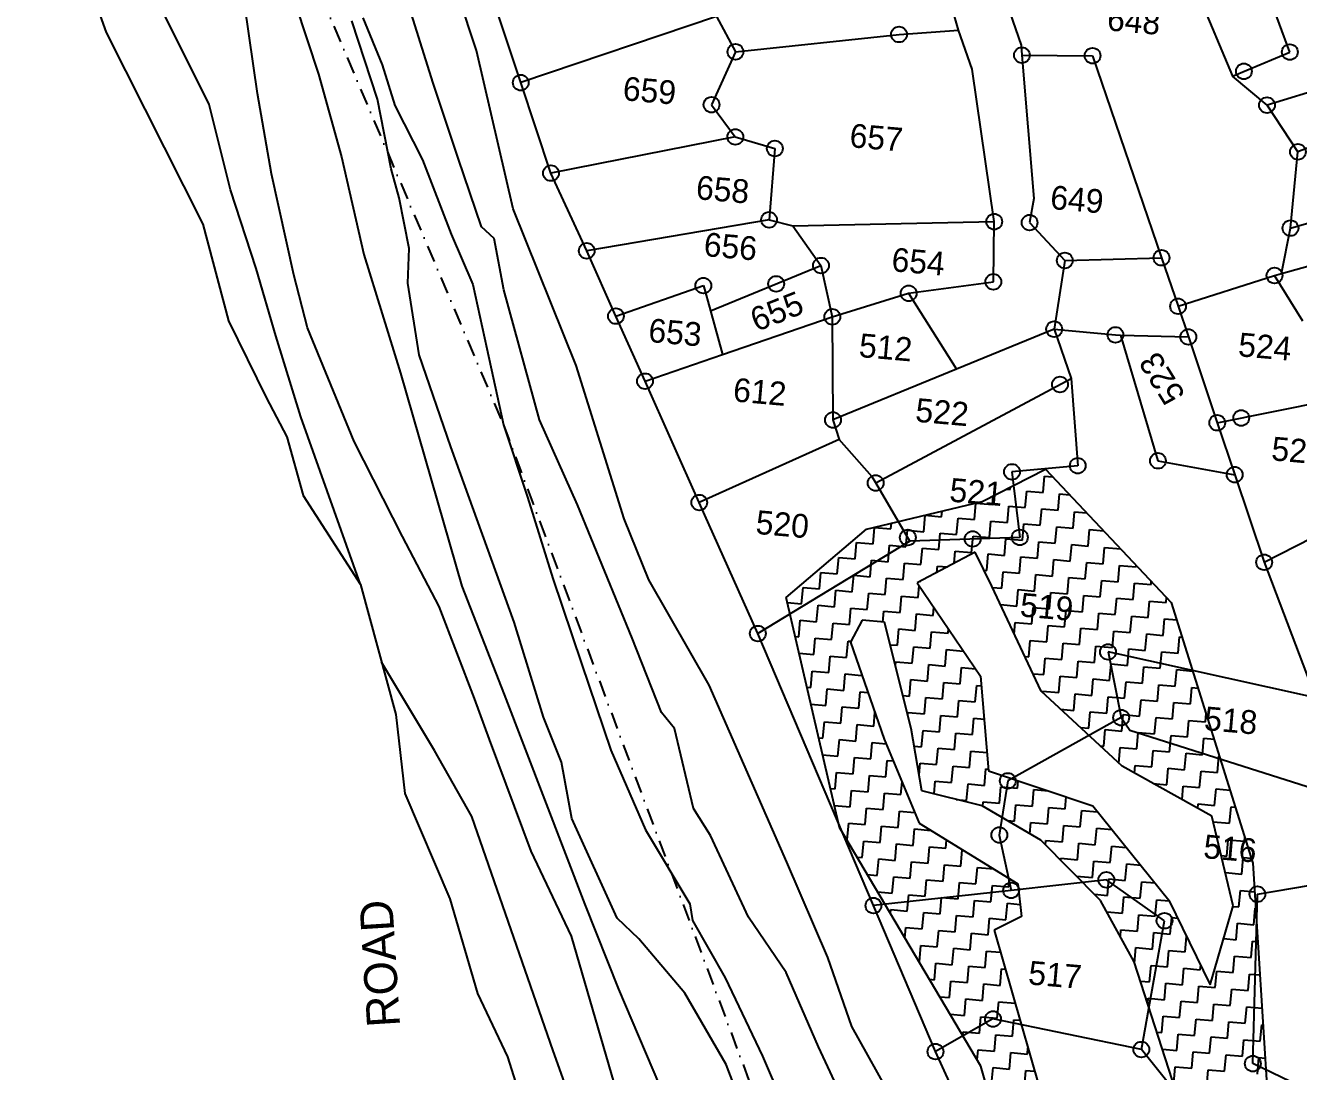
# Model space of a CAD drawing. Header units: metres. Extents: x 302356 to 305648, y 1939949 to 1943623.
# Drawn here: x 302423.3 to 302799.8, y 1941477.1 to 1941786.5 of the extents above; entities that cross this region are included whole.
import ezdxf

# ---------------------------------------------------------------- set-up
doc = ezdxf.new("R2010")
doc.units = ezdxf.units.M
doc.linetypes.add('DASHDOT', pattern=[1, 0.5, -0.25, 0, -0.25])
for name, color, linetype in [('LINE_WATER', 4, 'Continuous'), ('POLY_HATCH', 12, 'Continuous'), ('POLY_PARCEL', 6, 'Continuous'), ('POLY_WATER', 4, 'Continuous'), ('TEXT_MAPOUT', 7, 'Continuous'), ('TEXT_PARCEL', 7, 'Continuous'), ('V_BOUND_STREAM_LINE', 7, 'DASHDOT')]:
    doc.layers.add(name, color=color, linetype=linetype)
doc.styles.add('TEXT_MAP', font='')
doc.styles.get('TEXT_MAP').set_extended_font_data('Kruti Dev 050')

msp = doc.modelspace()

# ---------------------------------------------------------------- linework, layer by layer
for centre in [(302681.64, 1941783.88), (302633.26, 1941778.74), (302717.98, 1941777.73), (302738.87, 1941777.58), (302797.21, 1941778.66), (302783.63, 1941772.97), (302569.77, 1941769.61), (302626.19, 1941763.08), (302790.47, 1941762.94), (302633.22, 1941753.55), (302644.92, 1941750.12), (302799.61, 1941749.15), (302578.7, 1941742.85), (302643.21, 1941729.04), (302709.79, 1941728.5), (302720.25, 1941728.21), (302797.4, 1941726.59), (302589.28, 1941719.86), (302658.55, 1941715.5), (302730.66, 1941717.01), (302759.26, 1941717.81), (302792.69, 1941712.55), (302623.77, 1941709.57), (302645.31, 1941710.08), (302684.48, 1941707.29), (302709.54, 1941710.68), (302597.91, 1941700.55), (302661.9, 1941700.34), (302764.16, 1941703.46), (302727.53, 1941696.69), (302745.63, 1941694.99), (302767.21, 1941694.39), (302606.52, 1941681.29), (302729.24, 1941680.32), (302662.1, 1941669.82), (302782.84, 1941670.42), (302775.74, 1941669), (302734.49, 1941656.29), (302758.21, 1941657.76), (302674.74, 1941651.19), (302715.04, 1941654.46), (302780.91, 1941653.64), (302622.56, 1941645.39), (302684.25, 1941635.06), (302703.43, 1941634.63), (302717.37, 1941635.09), (302789.62, 1941627.73), (302639.88, 1941606.64), (302743.45, 1941601.2), (302747.34, 1941581.77), (302713.81, 1941563.05), (302711.3, 1941547.04), (302714.79, 1941530.66), (302742.95, 1941533.78), (302787.62, 1941529.57), (302674.07, 1941526.16), (302760.16, 1941521.68), (302709.42, 1941492.63), (302692.42, 1941482.97), (302753.31, 1941483.58), (302786.28, 1941479.41)]:
    msp.add_circle(centre, 2.33)
at = {"layer": 'LINE_WATER'}
for p, q in [((302556.71, 1941779.12), (302542.73, 1941821.16)), ((302477.63, 1941763.14), (302454.89, 1941808.7)), ((302503.11, 1941792.74), (302509.98, 1941772.14)), ((302543.82, 1941769.43), (302535.81, 1941795.26)), ((302491.9, 1941766.39), (302488.17, 1941792.33)), ((302523.04, 1941788.81), (302528.79, 1941774.89)), ((302527.42, 1941764.76), (302519.78, 1941787.87)), ((302567.48, 1941732.33), (302556.71, 1941779.12)), ((302528.79, 1941774.89), (302532.5, 1941762.86)), ((302509.98, 1941772.14), (302516.77, 1941747.64)), ((302496.06, 1941742.62), (302491.9, 1941766.39)), ((302551.3, 1941747.32), (302543.82, 1941769.43)), ((302483.9, 1941737.88), (302477.63, 1941763.14)), ((302531.48, 1941744.14), (302527.42, 1941764.76)), ((302532.5, 1941762.86), (302540.75, 1941746.77)), ((302516.77, 1941747.64), (302523.41, 1941718.77)), ((302558.2, 1941726.96), (302551.3, 1941747.32)), ((302533.77, 1941735.52), (302531.48, 1941744.14)), ((302540.75, 1941746.77), (302549.22, 1941724.82)), ((302502.62, 1941712.77), (302496.06, 1941742.62)), ((302491.55, 1941714.63), (302483.9, 1941737.88)), ((302536.79, 1941720.53), (302533.77, 1941735.52)), ((302586.12, 1941685.97), (302567.48, 1941732.33)), ((302549.22, 1941724.82), (302555.61, 1941709.87)), ((302561.93, 1941723.49), (302558.2, 1941726.96)), ((302564.76, 1941708.34), (302561.93, 1941723.49)), ((302523.41, 1941718.77), (302534.16, 1941683.69)), ((302536.35, 1941710.32), (302536.79, 1941720.53)), ((302497.34, 1941694.67), (302491.55, 1941714.63)), ((302506.74, 1941697.05), (302502.62, 1941712.77)), ((302539.75, 1941689.05), (302536.35, 1941710.32)), ((302555.61, 1941709.87), (302559.71, 1941690.97)), ((302575.33, 1941669.86), (302564.76, 1941708.34)), ((302504.73, 1941670.71), (302497.34, 1941694.67)), ((302520.55, 1941663.41), (302506.74, 1941697.05)), ((302559.71, 1941690.97), (302564.7, 1941668.34)), ((302549.11, 1941661.89), (302539.75, 1941689.05)), ((302534.16, 1941683.69), (302552.36, 1941620.63)), ((302600.36, 1941640.55), (302586.12, 1941685.97)), ((302522.35, 1941621.2), (302504.73, 1941670.71)), ((302564.7, 1941668.34), (302571.75, 1941647)), ((302586.58, 1941644.73), (302575.33, 1941669.86)), ((302534.83, 1941635.33), (302520.55, 1941663.41)), ((302567.8, 1941610.02), (302549.11, 1941661.89)), ((302571.75, 1941647), (302579.3, 1941622.92)), ((302602.68, 1941605.28), (302586.58, 1941644.73)), ((302607.64, 1941622.53), (302600.36, 1941640.55)), ((302545.61, 1941614.64), (302534.83, 1941635.33)), ((302552.36, 1941620.63), (302564.83, 1941588.57)), ((302579.3, 1941622.92), (302587.74, 1941597.8)), ((302625.48, 1941591.39), (302607.64, 1941622.53)), ((302556.06, 1941587.38), (302545.61, 1941614.64)), ((302576.47, 1941581.95), (302567.8, 1941610.02)), ((302611.39, 1941583.3), (302602.68, 1941605.28)), ((302544.22, 1941572.07), (302528.62, 1941598.16)), ((302587.74, 1941597.8), (302596.38, 1941572.16)), ((302648.46, 1941539.01), (302625.48, 1941591.39)), ((302560.5, 1941575.29), (302556.06, 1941587.38)), ((302564.83, 1941588.57), (302588.74, 1941526.48)), ((302581.78, 1941568.56), (302576.47, 1941581.95)), ((302615.26, 1941578.57), (302611.39, 1941583.3)), ((302620.89, 1941554.91), (302615.26, 1941578.57)), ((302572.89, 1941542.26), (302560.5, 1941575.29)), ((302555.35, 1941552.56), (302544.22, 1941572.07)), ((302596.38, 1941572.16), (302606.66, 1941548.58)), ((302584.85, 1941551.95), (302581.78, 1941568.56)), ((302579.35, 1941483.15), (302555.35, 1941552.56)), ((302598.28, 1941522.48), (302584.85, 1941551.95)), ((302625.93, 1941546.91), (302620.89, 1941554.91)), ((302606.66, 1941548.58), (302619.78, 1941526.71)), ((302637.14, 1941522.76), (302625.93, 1941546.91)), ((302584.74, 1941517.08), (302572.89, 1941542.26)), ((302660.61, 1941510.84), (302648.46, 1941539.01)), ((302588.74, 1941526.48), (302598.65, 1941501.47)), ((302619.78, 1941526.71), (302620.53, 1941521.74)), ((302604.71, 1941516.31), (302598.28, 1941522.48)), ((302620.53, 1941521.74), (302630.21, 1941504.82)), ((302648.3, 1941506.42), (302637.14, 1941522.76)), ((302600.35, 1941463.52), (302584.74, 1941517.08)), ((302618.33, 1941500.25), (302604.71, 1941516.31)), ((302667.65, 1941490.42), (302660.61, 1941510.84)), ((302657.86, 1941484.37), (302648.3, 1941506.42)), ((302630.21, 1941504.82), (302641.26, 1941481.67)), ((302598.65, 1941501.47), (302621.38, 1941448.27)), ((302630.54, 1941479.18), (302618.33, 1941500.25)), ((302682.19, 1941464.55), (302667.65, 1941490.42)), ((302670.51, 1941457.17), (302657.86, 1941484.37)), ((302600.62, 1941424.47), (302579.35, 1941483.15)), ((302641.26, 1941481.67), (302652.34, 1941456.06)), ((302645.65, 1941439.57), (302630.54, 1941479.18))]:
    msp.add_line(p, q, dxfattribs=at)
at = {"layer": 'POLY_HATCH'}
for p, q in [((302706.25, 1941645.72), (302724.95, 1941655.28)), ((302724.95, 1941655.28), (302762.12, 1941615.85)), ((302672.05, 1941637.54), (302706.25, 1941645.72)), ((302648.25, 1941617.29), (302672.05, 1941637.54)), ((302664.01, 1941549.28), (302648.25, 1941617.29)), ((302762.12, 1941615.85), (302786.32, 1941538.7)), ((302705.84, 1941478.68), (302664.01, 1941549.28)), ((302786.32, 1941538.7), (302791.21, 1941460.58)), ((302719.07, 1941432.02), (302705.84, 1941478.68))]:
    msp.add_line(p, q, dxfattribs=at)
at = {"layer": 'POLY_HATCH', "linetype": 'Continuous', "ltscale": 10}
for p, q in [((302724.26, 1941648.38), (302724.68, 1941653.24)), ((302724.68, 1941653.24), (302727.07, 1941653.03)), ((302714.54, 1941649.23), (302714.6, 1941649.99)), ((302709.25, 1941644.79), (302709.48, 1941647.37)), ((302713.32, 1941649.33), (302714.54, 1941649.23)), ((302718.97, 1941643.94), (302719.4, 1941648.8)), ((302719.4, 1941648.8), (302724.26, 1941648.38)), ((302728.69, 1941643.1), (302729.12, 1941647.96)), ((302729.12, 1941647.96), (302732.1, 1941647.7)), ((302694.24, 1941641.2), (302694.39, 1941642.89)), ((302703.97, 1941640.35), (302704.39, 1941645.21)), ((302704.39, 1941645.21), (302709.25, 1941644.79)), ((302713.69, 1941639.5), (302714.11, 1941644.36)), ((302714.11, 1941644.36), (302718.97, 1941643.94)), ((302723.41, 1941638.66), (302723.83, 1941643.52)), ((302723.83, 1941643.52), (302728.69, 1941643.1)), ((302733.13, 1941637.81), (302733.56, 1941642.67)), ((302733.56, 1941642.67), (302737.13, 1941642.36)), ((302679.24, 1941637.61), (302679.39, 1941639.3)), ((302688.96, 1941636.76), (302689.38, 1941641.62)), ((302689.38, 1941641.62), (302694.24, 1941641.2)), ((302698.68, 1941635.91), (302699.11, 1941640.77)), ((302699.11, 1941640.77), (302703.97, 1941640.35)), ((302708.4, 1941635.07), (302708.83, 1941639.93)), ((302708.83, 1941639.93), (302713.69, 1941639.5)), ((302718.13, 1941634.22), (302718.55, 1941639.08)), ((302718.55, 1941639.08), (302723.41, 1941638.66)), ((302727.85, 1941633.37), (302728.27, 1941638.23)), ((302728.27, 1941638.23), (302733.13, 1941637.81)), ((302673.95, 1941633.17), (302674.38, 1941638.03)), ((302674.38, 1941638.03), (302679.24, 1941637.61)), ((302683.68, 1941632.32), (302684.1, 1941637.18)), ((302684.1, 1941637.18), (302688.96, 1941636.76)), ((302693.4, 1941631.47), (302693.82, 1941636.34)), ((302693.82, 1941636.34), (302698.68, 1941635.91)), ((302703.12, 1941630.63), (302703.54, 1941635.49)), ((302703.54, 1941635.49), (302708.4, 1941635.07)), ((302712.84, 1941629.78), (302713.27, 1941634.64)), ((302713.27, 1941634.64), (302718.13, 1941634.22)), ((302737.57, 1941632.53), (302737.99, 1941637.39)), ((302737.99, 1941637.39), (302742.16, 1941637.02)), ((302668.67, 1941628.73), (302669.09, 1941633.59)), ((302669.09, 1941633.59), (302673.95, 1941633.17)), ((302678.39, 1941627.88), (302678.82, 1941632.74)), ((302678.82, 1941632.74), (302683.68, 1941632.32)), ((302688.11, 1941627.04), (302688.54, 1941631.9)), ((302688.54, 1941631.9), (302693.4, 1941631.47)), ((302697.94, 1941627.39), (302698.26, 1941631.05)), ((302698.26, 1941631.05), (302703.12, 1941630.63)), ((302722.56, 1941628.94), (302722.99, 1941633.8)), ((302722.99, 1941633.8), (302727.85, 1941633.37)), ((302732.29, 1941628.09), (302732.71, 1941632.95)), ((302732.71, 1941632.95), (302737.57, 1941632.53)), ((302742.01, 1941627.24), (302742.43, 1941632.1)), ((302742.43, 1941632.1), (302747.19, 1941631.69)), ((302663.39, 1941624.29), (302663.81, 1941629.15)), ((302663.81, 1941629.15), (302668.67, 1941628.73)), ((302673.11, 1941623.45), (302673.53, 1941628.31)), ((302673.53, 1941628.31), (302678.39, 1941627.88)), ((302682.83, 1941622.6), (302683.25, 1941627.46)), ((302683.25, 1941627.46), (302688.11, 1941627.04)), ((302707.56, 1941625.34), (302707.98, 1941630.21)), ((302707.98, 1941630.21), (302712.84, 1941629.78)), ((302717.28, 1941624.5), (302717.7, 1941629.36)), ((302717.7, 1941629.36), (302722.56, 1941628.94)), ((302727, 1941623.65), (302727.43, 1941628.51)), ((302727.43, 1941628.51), (302732.29, 1941628.09)), ((302736.72, 1941622.8), (302737.15, 1941627.67)), ((302737.15, 1941627.67), (302742.01, 1941627.24)), ((302746.45, 1941621.96), (302746.87, 1941626.82)), ((302746.87, 1941626.82), (302751.73, 1941626.4)), ((302751.73, 1941626.4), (302751.77, 1941626.83)), ((302658.1, 1941619.85), (302658.52, 1941624.72)), ((302658.52, 1941624.72), (302663.39, 1941624.29)), ((302667.82, 1941619.01), (302668.25, 1941623.87)), ((302668.25, 1941623.87), (302673.11, 1941623.45)), ((302677.55, 1941618.16), (302677.97, 1941623.02)), ((302677.97, 1941623.02), (302682.83, 1941622.6)), ((302692.81, 1941624.67), (302692.98, 1941626.61)), ((302692.98, 1941626.61), (302695.98, 1941626.35)), ((302706.73, 1941625.42), (302707.56, 1941625.34)), ((302712, 1941620.06), (302712.42, 1941624.92)), ((302712.42, 1941624.92), (302717.28, 1941624.5)), ((302721.72, 1941619.21), (302722.14, 1941624.07)), ((302722.14, 1941624.07), (302727, 1941623.65)), ((302731.44, 1941618.37), (302731.86, 1941623.23)), ((302731.86, 1941623.23), (302736.72, 1941622.8)), ((302652.82, 1941615.42), (302653.24, 1941620.28)), ((302653.24, 1941620.28), (302658.1, 1941619.85)), ((302662.54, 1941614.57), (302662.96, 1941619.43)), ((302662.96, 1941619.43), (302667.82, 1941619.01)), ((302687.27, 1941617.32), (302687.57, 1941620.84)), ((302687.67, 1941621.95), (302687.69, 1941622.18)), ((302687.69, 1941622.18), (302688.04, 1941622.15)), ((302709.21, 1941620.3), (302712, 1941620.06)), ((302716.43, 1941614.78), (302716.86, 1941619.64)), ((302716.86, 1941619.64), (302721.72, 1941619.21)), ((302741.16, 1941617.52), (302741.58, 1941622.38)), ((302741.58, 1941622.38), (302746.45, 1941621.96)), ((302750.88, 1941616.67), (302751.31, 1941621.54)), ((302751.31, 1941621.54), (302756.17, 1941621.11)), ((302756.17, 1941621.11), (302756.25, 1941622.08)), ((302648.6, 1941615.78), (302652.82, 1941615.42)), ((302672.26, 1941613.72), (302672.68, 1941618.58)), ((302672.68, 1941618.58), (302677.55, 1941618.16)), ((302681.98, 1941612.88), (302682.41, 1941617.74)), ((302682.41, 1941617.74), (302687.27, 1941617.32)), ((302726.16, 1941613.93), (302726.58, 1941618.79)), ((302726.58, 1941618.79), (302731.44, 1941618.37)), ((302735.88, 1941613.08), (302736.3, 1941617.94)), ((302736.3, 1941617.94), (302741.16, 1941617.52)), ((302745.6, 1941612.24), (302746.02, 1941617.1)), ((302746.02, 1941617.1), (302750.88, 1941616.67)), ((302755.32, 1941611.39), (302755.74, 1941616.25)), ((302755.74, 1941616.25), (302760.61, 1941615.83)), ((302760.61, 1941615.83), (302760.74, 1941617.32)), ((302657.26, 1941610.13), (302657.68, 1941614.99)), ((302657.68, 1941614.99), (302662.54, 1941614.57)), ((302666.98, 1941609.29), (302667.4, 1941614.15)), ((302667.4, 1941614.15), (302672.26, 1941613.72)), ((302676.84, 1941610.03), (302677.12, 1941613.3)), ((302677.12, 1941613.3), (302681.98, 1941612.88)), ((302686.42, 1941607.59), (302686.84, 1941612.45)), ((302686.84, 1941612.45), (302691.71, 1941612.03)), ((302691.71, 1941612.03), (302691.92, 1941614.45)), ((302711.61, 1941615.2), (302716.43, 1941614.78)), ((302720.87, 1941609.49), (302721.29, 1941614.35)), ((302721.29, 1941614.35), (302726.16, 1941613.93)), ((302730.59, 1941608.65), (302731.02, 1941613.51)), ((302731.02, 1941613.51), (302735.88, 1941613.08)), ((302740.32, 1941607.8), (302740.74, 1941612.66)), ((302740.74, 1941612.66), (302745.6, 1941612.24)), ((302750.04, 1941606.95), (302750.46, 1941611.81)), ((302750.46, 1941611.81), (302755.32, 1941611.39)), ((302651.97, 1941605.69), (302652.39, 1941610.56)), ((302652.39, 1941610.56), (302657.26, 1941610.13)), ((302661.69, 1941604.85), (302662.12, 1941609.71)), ((302662.12, 1941609.71), (302666.98, 1941609.29)), ((302681.14, 1941603.16), (302681.56, 1941608.02)), ((302681.56, 1941608.02), (302686.42, 1941607.59)), ((302696.14, 1941606.75), (302696.26, 1941608.06)), ((302715.71, 1941606.48), (302716.01, 1941609.91)), ((302716.01, 1941609.91), (302720.87, 1941609.49)), ((302725.31, 1941604.21), (302725.73, 1941609.07)), ((302725.73, 1941609.07), (302730.59, 1941608.65)), ((302735.03, 1941603.36), (302735.45, 1941608.22)), ((302735.45, 1941608.22), (302740.32, 1941607.8)), ((302759.76, 1941606.11), (302760.18, 1941610.97)), ((302760.18, 1941610.97), (302763.75, 1941610.66)), ((302650.91, 1941605.79), (302651.97, 1941605.69)), ((302656.41, 1941600.41), (302656.83, 1941605.27)), ((302656.83, 1941605.27), (302661.69, 1941604.85)), ((302666.13, 1941599.56), (302666.55, 1941604.43)), ((302666.55, 1941604.43), (302667.39, 1941604.35)), ((302690.86, 1941602.31), (302691.28, 1941607.17)), ((302691.28, 1941607.17), (302696.14, 1941606.75)), ((302720.02, 1941599.77), (302720.45, 1941604.63)), ((302720.45, 1941604.63), (302725.31, 1941604.21)), ((302744.75, 1941602.51), (302745.18, 1941607.38)), ((302745.18, 1941607.38), (302750.04, 1941606.95)), ((302754.47, 1941601.67), (302754.9, 1941606.53)), ((302754.9, 1941606.53), (302759.76, 1941606.11)), ((302764.2, 1941600.82), (302764.62, 1941605.68)), ((302764.62, 1941605.68), (302765.33, 1941605.62)), ((302652.07, 1941600.79), (302656.41, 1941600.41)), ((302679.05, 1941603.34), (302681.14, 1941603.16)), ((302685.57, 1941597.87), (302686, 1941602.73)), ((302686, 1941602.73), (302690.86, 1941602.31)), ((302695.3, 1941597.02), (302695.72, 1941601.89)), ((302695.72, 1941601.89), (302700.58, 1941601.46)), ((302700.58, 1941601.46), (302700.6, 1941601.68)), ((302729.75, 1941598.92), (302730.17, 1941603.78)), ((302730.17, 1941603.78), (302735.03, 1941603.36)), ((302739.47, 1941598.08), (302739.89, 1941602.94)), ((302739.89, 1941602.94), (302744.75, 1941602.51)), ((302749.19, 1941597.23), (302749.61, 1941602.09)), ((302749.61, 1941602.09), (302754.47, 1941601.67)), ((302758.91, 1941596.38), (302759.34, 1941601.24)), ((302759.34, 1941601.24), (302764.2, 1941600.82)), ((302660.85, 1941595.13), (302661.27, 1941599.99)), ((302661.27, 1941599.99), (302666.13, 1941599.56)), ((302680.61, 1941597.08), (302680.71, 1941598.29)), ((302680.71, 1941598.29), (302685.57, 1941597.87)), ((302690.01, 1941592.59), (302690.44, 1941597.45)), ((302690.44, 1941597.45), (302695.3, 1941597.02)), ((302718.81, 1941599.87), (302720.02, 1941599.77)), ((302724.46, 1941594.49), (302724.89, 1941599.35)), ((302724.89, 1941599.35), (302729.75, 1941598.92)), ((302734.18, 1941593.64), (302734.61, 1941598.5)), ((302734.61, 1941598.5), (302739.47, 1941598.08)), ((302743.91, 1941592.79), (302744.33, 1941597.65)), ((302744.33, 1941597.65), (302749.19, 1941597.23)), ((302753.63, 1941591.95), (302754.05, 1941596.81)), ((302754.05, 1941596.81), (302758.91, 1941596.38)), ((302655.56, 1941590.69), (302655.99, 1941595.55)), ((302655.99, 1941595.55), (302660.85, 1941595.13)), ((302665.28, 1941589.84), (302665.71, 1941594.7)), ((302665.71, 1941594.7), (302670.57, 1941594.28)), ((302670.57, 1941594.28), (302670.6, 1941594.61)), ((302684.73, 1941588.15), (302685.15, 1941593.01)), ((302685.15, 1941593.01), (302690.01, 1941592.59)), ((302699.73, 1941591.74), (302700.16, 1941596.6)), ((302700.16, 1941596.6), (302704.3, 1941596.24)), ((302721.21, 1941594.77), (302724.46, 1941594.49)), ((302728.9, 1941589.2), (302729.32, 1941594.06)), ((302729.32, 1941594.06), (302734.18, 1941593.64)), ((302738.62, 1941588.35), (302739.05, 1941593.22)), ((302739.05, 1941593.22), (302743.91, 1941592.79)), ((302763.35, 1941591.1), (302763.77, 1941595.96)), ((302763.77, 1941595.96), (302768.49, 1941595.55)), ((302654.39, 1941590.79), (302655.56, 1941590.69)), ((302660, 1941585.4), (302660.42, 1941590.27)), ((302660.42, 1941590.27), (302665.28, 1941589.84)), ((302669.72, 1941584.56), (302670.15, 1941589.42)), ((302670.15, 1941589.42), (302672.47, 1941589.22)), ((302694.45, 1941587.3), (302694.87, 1941592.16)), ((302694.87, 1941592.16), (302699.73, 1941591.74)), ((302704.17, 1941586.46), (302704.6, 1941591.32)), ((302704.6, 1941591.32), (302706.01, 1941591.19)), ((302724.01, 1941589.28), (302724.04, 1941589.62)), ((302724.04, 1941589.62), (302728.9, 1941589.2)), ((302748.34, 1941587.51), (302748.77, 1941592.37)), ((302748.77, 1941592.37), (302753.63, 1941591.95)), ((302758.07, 1941586.66), (302758.49, 1941591.52)), ((302758.49, 1941591.52), (302763.35, 1941591.1)), ((302767.79, 1941585.82), (302768.21, 1941590.68)), ((302768.21, 1941590.68), (302770.07, 1941590.51)), ((302655.55, 1941585.79), (302660, 1941585.4)), ((302682.79, 1941588.32), (302684.73, 1941588.15)), ((302689.17, 1941582.87), (302689.59, 1941587.73)), ((302689.59, 1941587.73), (302694.45, 1941587.3)), ((302698.89, 1941582.02), (302699.31, 1941586.88)), ((302699.31, 1941586.88), (302704.17, 1941586.46)), ((302733.34, 1941583.92), (302733.76, 1941588.78)), ((302733.76, 1941588.78), (302738.62, 1941588.35)), ((302743.06, 1941583.07), (302743.48, 1941587.93)), ((302743.48, 1941587.93), (302748.34, 1941587.51)), ((302752.78, 1941582.22), (302753.21, 1941587.08)), ((302753.21, 1941587.08), (302758.07, 1941586.66)), ((302762.5, 1941581.38), (302762.93, 1941586.24)), ((302762.93, 1941586.24), (302767.79, 1941585.82)), ((302664.44, 1941580.12), (302664.86, 1941584.98)), ((302664.86, 1941584.98), (302669.72, 1941584.56)), ((302674.16, 1941579.27), (302674.51, 1941583.35)), ((302684.24, 1941582.52), (302684.3, 1941583.29)), ((302684.3, 1941583.29), (302689.17, 1941582.87)), ((302693.6, 1941577.58), (302694.03, 1941582.44)), ((302694.03, 1941582.44), (302698.89, 1941582.02)), ((302703.33, 1941576.73), (302703.75, 1941581.6)), ((302703.75, 1941581.6), (302706.84, 1941581.33)), ((302729.43, 1941584.26), (302733.34, 1941583.92)), ((302737.78, 1941578.63), (302738.2, 1941583.49)), ((302738.2, 1941583.49), (302743.06, 1941583.07)), ((302747.5, 1941577.79), (302747.92, 1941582.65)), ((302747.92, 1941582.65), (302752.78, 1941582.22)), ((302757.22, 1941576.94), (302757.64, 1941581.8)), ((302757.64, 1941581.8), (302762.5, 1941581.38)), ((302772.23, 1941580.53), (302772.44, 1941582.96)), ((302659.15, 1941575.68), (302659.58, 1941580.54)), ((302659.58, 1941580.54), (302664.44, 1941580.12)), ((302668.88, 1941574.84), (302669.3, 1941579.7)), ((302669.3, 1941579.7), (302674.16, 1941579.27)), ((302688.32, 1941573.14), (302688.74, 1941578)), ((302688.74, 1941578), (302693.6, 1941577.58)), ((302735.26, 1941578.85), (302737.78, 1941578.63)), ((302742.21, 1941573.35), (302742.64, 1941578.21)), ((302742.64, 1941578.21), (302747.5, 1941577.79)), ((302766.94, 1941576.09), (302767.36, 1941580.95)), ((302767.36, 1941580.95), (302772.23, 1941580.53)), ((302657.87, 1941575.79), (302659.15, 1941575.68)), ((302663.59, 1941570.4), (302664.01, 1941575.26)), ((302664.01, 1941575.26), (302668.88, 1941574.84)), ((302673.31, 1941569.55), (302673.74, 1941574.41)), ((302673.74, 1941574.41), (302677.84, 1941574.06)), ((302698.04, 1941572.3), (302698.46, 1941577.16)), ((302698.46, 1941577.16), (302703.33, 1941576.73)), ((302751.94, 1941572.5), (302752.36, 1941577.36)), ((302752.36, 1941577.36), (302757.22, 1941576.94)), ((302761.66, 1941571.66), (302762.08, 1941576.52)), ((302762.08, 1941576.52), (302766.94, 1941576.09)), ((302771.38, 1941570.81), (302771.8, 1941575.67)), ((302771.8, 1941575.67), (302774.81, 1941575.41)), ((302659.02, 1941570.8), (302663.59, 1941570.4)), ((302686.12, 1941573.33), (302688.32, 1941573.14)), ((302692.76, 1941567.86), (302693.18, 1941572.72)), ((302693.18, 1941572.72), (302698.04, 1941572.3)), ((302702.48, 1941567.01), (302702.9, 1941571.87)), ((302702.9, 1941571.87), (302707.67, 1941571.46)), ((302741.09, 1941573.45), (302742.21, 1941573.35)), ((302746.67, 1941568.27), (302747.07, 1941572.93)), ((302747.07, 1941572.93), (302751.94, 1941572.5)), ((302756.37, 1941567.22), (302756.8, 1941572.08)), ((302756.8, 1941572.08), (302761.66, 1941571.66)), ((302766.1, 1941566.37), (302766.52, 1941571.23)), ((302766.52, 1941571.23), (302771.38, 1941570.81)), ((302775.82, 1941565.52), (302776.24, 1941570.39)), ((302776.24, 1941570.39), (302776.38, 1941570.37)), ((302668.03, 1941565.11), (302668.45, 1941569.97)), ((302668.45, 1941569.97), (302673.31, 1941569.55)), ((302677.75, 1941564.27), (302678.17, 1941569.13)), ((302678.17, 1941569.13), (302679.94, 1941568.97)), ((302687.59, 1941564.8), (302687.9, 1941568.28)), ((302687.9, 1941568.28), (302692.76, 1941567.86)), ((302697.19, 1941562.57), (302697.62, 1941567.44)), ((302697.62, 1941567.44), (302702.48, 1941567.01)), ((302706.92, 1941561.73), (302707.34, 1941566.59)), ((302707.34, 1941566.59), (302708.09, 1941566.52)), ((302751.31, 1941565.33), (302751.51, 1941567.64)), ((302751.51, 1941567.64), (302756.37, 1941567.22)), ((302760.81, 1941561.93), (302761.23, 1941566.79)), ((302761.23, 1941566.79), (302766.1, 1941566.37)), ((302662.74, 1941560.68), (302663.17, 1941565.54)), ((302663.17, 1941565.54), (302668.03, 1941565.11)), ((302672.47, 1941559.83), (302672.89, 1941564.69)), ((302672.89, 1941564.69), (302677.75, 1941564.27)), ((302682.19, 1941558.98), (302682.52, 1941562.76)), ((302692, 1941559.18), (302692.33, 1941563)), ((302692.33, 1941563), (302697.19, 1941562.57)), ((302716.64, 1941560.88), (302716.83, 1941563.1)), ((302770.53, 1941561.09), (302770.96, 1941565.95)), ((302770.96, 1941565.95), (302775.82, 1941565.52)), ((302661.34, 1941560.8), (302662.74, 1941560.68)), ((302667.18, 1941555.39), (302667.61, 1941560.25)), ((302667.61, 1941560.25), (302672.47, 1941559.83)), ((302676.9, 1941554.55), (302677.33, 1941559.41)), ((302677.33, 1941559.41), (302682.19, 1941558.98)), ((302701.63, 1941557.29), (302702.06, 1941562.15)), ((302702.06, 1941562.15), (302706.92, 1941561.73)), ((302711.35, 1941556.44), (302711.78, 1941561.3)), ((302711.78, 1941561.3), (302716.64, 1941560.88)), ((302721.08, 1941555.6), (302721.5, 1941560.46)), ((302721.5, 1941560.46), (302725.81, 1941560.08)), ((302756.79, 1941562.28), (302760.81, 1941561.93)), ((302765.33, 1941557.53), (302765.67, 1941561.51)), ((302765.67, 1941561.51), (302770.53, 1941561.09)), ((302774.97, 1941555.8), (302775.39, 1941560.66)), ((302775.39, 1941560.66), (302779.54, 1941560.3)), ((302662.5, 1941555.8), (302667.18, 1941555.39)), ((302698.51, 1941557.56), (302701.63, 1941557.29)), ((302706.38, 1941555.57), (302706.49, 1941556.87)), ((302706.49, 1941556.87), (302711.35, 1941556.44)), ((302715.79, 1941551.16), (302716.22, 1941556.02)), ((302716.22, 1941556.02), (302721.08, 1941555.6)), ((302730.8, 1941554.75), (302731.11, 1941558.3)), ((302770, 1941554.93), (302770.11, 1941556.23)), ((302770.11, 1941556.23), (302774.97, 1941555.8)), ((302779.41, 1941550.52), (302779.83, 1941555.38)), ((302779.83, 1941555.38), (302781.12, 1941555.27)), ((302671.62, 1941550.11), (302672.04, 1941554.97)), ((302672.04, 1941554.97), (302676.9, 1941554.55)), ((302681.34, 1941549.26), (302681.77, 1941554.12)), ((302681.77, 1941554.12), (302686.26, 1941553.73)), ((302725.51, 1941550.31), (302725.94, 1941555.17)), ((302725.94, 1941555.17), (302730.8, 1941554.75)), ((302735.24, 1941549.47), (302735.66, 1941554.33)), ((302735.66, 1941554.33), (302740.33, 1941553.92)), ((302666.34, 1941545.67), (302666.76, 1941550.53)), ((302666.76, 1941550.53), (302671.62, 1941550.11)), ((302676.06, 1941544.82), (302676.48, 1941549.68)), ((302676.48, 1941549.68), (302681.34, 1941549.26)), ((302685.78, 1941543.98), (302686.2, 1941548.84)), ((302686.2, 1941548.84), (302691.05, 1941548.42)), ((302713.59, 1941551.35), (302715.79, 1941551.16)), ((302720.36, 1941547.39), (302720.65, 1941550.74)), ((302720.65, 1941550.74), (302725.51, 1941550.31)), ((302729.95, 1941545.03), (302730.38, 1941549.89)), ((302730.38, 1941549.89), (302735.24, 1941549.47)), ((302739.67, 1941544.18), (302740.1, 1941549.04)), ((302740.1, 1941549.04), (302744.59, 1941548.65)), ((302774.57, 1941550.94), (302779.41, 1941550.52)), ((302666.14, 1941545.69), (302666.34, 1941545.67)), ((302670.77, 1941540.39), (302671.2, 1941545.25)), ((302671.2, 1941545.25), (302676.06, 1941544.82)), ((302680.5, 1941539.54), (302680.92, 1941544.4)), ((302680.92, 1941544.4), (302685.78, 1941543.98)), ((302695.5, 1941543.13), (302695.71, 1941545.55)), ((302724.98, 1941544.12), (302725.09, 1941545.45)), ((302725.09, 1941545.45), (302729.95, 1941545.03)), ((302734.39, 1941539.74), (302734.81, 1941544.61)), ((302734.81, 1941544.61), (302739.67, 1941544.18)), ((302778.56, 1941540.8), (302778.99, 1941545.66)), ((302778.99, 1941545.66), (302783.85, 1941545.23)), ((302783.85, 1941545.23), (302783.94, 1941546.29)), ((302669.2, 1941540.52), (302670.77, 1941540.39)), ((302690.22, 1941538.69), (302690.64, 1941543.55)), ((302690.64, 1941543.55), (302695.5, 1941543.13)), ((302699.94, 1941537.85), (302700.36, 1941542.7)), ((302729.48, 1941539.57), (302729.53, 1941540.17)), ((302729.53, 1941540.17), (302734.39, 1941539.74)), ((302744.11, 1941538.9), (302744.54, 1941543.76)), ((302744.54, 1941543.76), (302748.85, 1941543.38)), ((302776.96, 1941540.94), (302778.56, 1941540.8)), ((302783, 1941535.51), (302783.42, 1941540.37)), ((302783.42, 1941540.37), (302785.86, 1941540.16)), ((302675.21, 1941535.1), (302675.63, 1941539.96)), ((302675.63, 1941539.96), (302680.5, 1941539.54)), ((302684.93, 1941534.26), (302685.36, 1941539.12)), ((302685.36, 1941539.12), (302690.22, 1941538.69)), ((302694.66, 1941533.41), (302695.08, 1941538.27)), ((302695.08, 1941538.27), (302699.94, 1941537.85)), ((302704.38, 1941532.56), (302704.8, 1941537.42)), ((302704.8, 1941537.42), (302709.65, 1941537)), ((302738.83, 1941534.46), (302739.25, 1941539.32)), ((302739.25, 1941539.32), (302744.11, 1941538.9)), ((302748.55, 1941533.61), (302748.97, 1941538.47)), ((302748.97, 1941538.47), (302753.11, 1941538.12)), ((302672.26, 1941535.36), (302675.21, 1941535.1)), ((302679.65, 1941529.82), (302680.07, 1941534.68)), ((302680.07, 1941534.68), (302684.93, 1941534.26)), ((302689.37, 1941528.97), (302689.79, 1941533.83)), ((302689.79, 1941533.83), (302694.66, 1941533.41)), ((302699.09, 1941528.12), (302699.52, 1941532.99)), ((302699.52, 1941532.99), (302704.38, 1941532.56)), ((302714.1, 1941531.72), (302714.31, 1941534.14)), ((302734.12, 1941534.87), (302738.83, 1941534.46)), ((302743.27, 1941529.18), (302743.69, 1941534.04)), ((302743.69, 1941534.04), (302748.55, 1941533.61)), ((302752.99, 1941528.33), (302753.41, 1941533.19)), ((302753.41, 1941533.19), (302757.37, 1941532.85)), ((302778.16, 1941535.93), (302783, 1941535.51)), ((302675.32, 1941530.19), (302679.65, 1941529.82)), ((302684.09, 1941524.53), (302684.51, 1941529.39)), ((302684.51, 1941529.39), (302689.37, 1941528.97)), ((302708.82, 1941527.28), (302709.24, 1941532.14)), ((302709.24, 1941532.14), (302714.1, 1941531.72)), ((302739.42, 1941529.51), (302743.27, 1941529.18)), ((302782.15, 1941525.79), (302782.58, 1941530.65)), ((302782.58, 1941530.65), (302786.84, 1941530.28)), ((302693.81, 1941523.69), (302694.23, 1941528.55)), ((302694.23, 1941528.55), (302699.09, 1941528.12)), ((302703.53, 1941522.84), (302703.95, 1941527.7)), ((302703.95, 1941527.7), (302708.82, 1941527.28)), ((302713.25, 1941521.99), (302713.68, 1941526.85)), ((302713.68, 1941526.85), (302717.42, 1941526.53)), ((302747.7, 1941523.89), (302748.13, 1941528.75)), ((302748.13, 1941528.75), (302752.99, 1941528.33)), ((302757.43, 1941523.05), (302757.85, 1941527.91)), ((302757.85, 1941527.91), (302761.55, 1941527.58)), ((302780.45, 1941525.94), (302782.15, 1941525.79)), ((302786.59, 1941520.51), (302787.01, 1941525.37)), ((302787.01, 1941525.37), (302787.15, 1941525.35)), ((302679.12, 1941523.78), (302679.23, 1941524.96)), ((302679.23, 1941524.96), (302684.09, 1941524.53)), ((302688.52, 1941519.25), (302688.95, 1941524.11)), ((302688.95, 1941524.11), (302693.81, 1941523.69)), ((302698.25, 1941518.4), (302698.67, 1941523.26)), ((302698.67, 1941523.26), (302703.53, 1941522.84)), ((302707.97, 1941517.56), (302708.39, 1941522.42)), ((302708.39, 1941522.42), (302713.25, 1941521.99)), ((302743.1, 1941524.29), (302747.7, 1941523.89)), ((302752.14, 1941518.61), (302752.56, 1941523.47)), ((302752.56, 1941523.47), (302757.43, 1941523.05)), ((302761.86, 1941517.76), (302762.29, 1941522.62)), ((302762.29, 1941522.62), (302764.05, 1941522.47)), ((302683.39, 1941516.57), (302683.66, 1941519.67)), ((302683.66, 1941519.67), (302688.52, 1941519.25)), ((302692.96, 1941513.96), (302693.39, 1941518.83)), ((302693.39, 1941518.83), (302698.25, 1941518.4)), ((302702.68, 1941513.12), (302703.11, 1941517.98)), ((302703.11, 1941517.98), (302707.97, 1941517.56)), ((302747.1, 1941516.99), (302747.28, 1941519.03)), ((302747.28, 1941519.03), (302752.14, 1941518.61)), ((302756.58, 1941513.32), (302757, 1941518.18)), ((302757, 1941518.18), (302761.86, 1941517.76)), ((302781.31, 1941516.07), (302781.73, 1941520.93)), ((302781.73, 1941520.93), (302786.59, 1941520.51)), ((302687.68, 1941509.53), (302688.1, 1941514.39)), ((302688.1, 1941514.39), (302692.96, 1941513.96)), ((302766.3, 1941512.48), (302766.7, 1941517.03)), ((302777.66, 1941516.39), (302781.31, 1941516.07)), ((302785.74, 1941510.78), (302786.17, 1941515.65)), ((302786.17, 1941515.65), (302787.77, 1941515.51)), ((302697.4, 1941508.68), (302697.82, 1941513.54)), ((302697.82, 1941513.54), (302702.68, 1941513.12)), ((302707.12, 1941507.83), (302707.55, 1941512.69)), ((302707.55, 1941512.69), (302711.65, 1941512.34)), ((302751.32, 1941509.16), (302751.72, 1941513.75)), ((302751.72, 1941513.75), (302756.58, 1941513.32)), ((302761.02, 1941508.04), (302761.44, 1941512.9)), ((302761.44, 1941512.9), (302766.3, 1941512.48)), ((302780.46, 1941506.35), (302780.88, 1941511.21)), ((302780.88, 1941511.21), (302785.74, 1941510.78)), ((302687.56, 1941509.54), (302687.68, 1941509.53)), ((302692.12, 1941504.24), (302692.54, 1941509.1)), ((302692.54, 1941509.1), (302697.4, 1941508.68)), ((302701.84, 1941503.4), (302702.26, 1941508.26)), ((302702.26, 1941508.26), (302707.12, 1941507.83)), ((302711.56, 1941502.55), (302711.98, 1941507.41)), ((302711.98, 1941507.41), (302713.09, 1941507.31)), ((302755.73, 1941503.6), (302756.16, 1941508.46)), ((302756.16, 1941508.46), (302761.02, 1941508.04)), ((302765.45, 1941502.76), (302765.88, 1941507.62)), ((302765.88, 1941507.62), (302770.74, 1941507.19)), ((302770.74, 1941507.19), (302770.85, 1941508.51)), ((302775.18, 1941501.91), (302775.6, 1941506.77)), ((302775.6, 1941506.77), (302780.46, 1941506.35)), ((302690.62, 1941504.37), (302692.12, 1941504.24)), ((302696.55, 1941498.96), (302696.98, 1941503.82)), ((302696.98, 1941503.82), (302701.84, 1941503.4)), ((302706.28, 1941498.11), (302706.7, 1941502.97)), ((302706.7, 1941502.97), (302711.56, 1941502.55)), ((302753.04, 1941503.84), (302755.73, 1941503.6)), ((302760.17, 1941498.32), (302760.59, 1941503.18)), ((302760.59, 1941503.18), (302765.45, 1941502.76)), ((302784.9, 1941501.06), (302785.32, 1941505.92)), ((302785.32, 1941505.92), (302788.39, 1941505.66)), ((302693.68, 1941499.21), (302696.55, 1941498.96)), ((302755.18, 1941497.23), (302755.31, 1941498.74)), ((302755.31, 1941498.74), (302760.17, 1941498.32)), ((302769.89, 1941497.47), (302770.32, 1941502.33)), ((302770.32, 1941502.33), (302775.18, 1941501.91)), ((302779.61, 1941496.62), (302780.04, 1941501.49)), ((302780.04, 1941501.49), (302784.9, 1941501.06)), ((302700.99, 1941493.67), (302701.41, 1941498.54)), ((302701.41, 1941498.54), (302706.28, 1941498.11)), ((302710.71, 1941492.83), (302711.14, 1941497.69)), ((302711.14, 1941497.69), (302715.97, 1941497.27)), ((302764.61, 1941493.03), (302765.03, 1941497.89)), ((302765.03, 1941497.89), (302769.89, 1941497.47)), ((302774.33, 1941492.19), (302774.75, 1941497.05)), ((302774.75, 1941497.05), (302779.61, 1941496.62)), ((302784.05, 1941491.34), (302784.47, 1941496.2)), ((302784.47, 1941496.2), (302789, 1941495.81)), ((302696.74, 1941494.04), (302700.99, 1941493.67)), ((302705.43, 1941488.39), (302705.85, 1941493.25)), ((302705.85, 1941493.25), (302710.71, 1941492.83)), ((302715.15, 1941487.54), (302715.57, 1941492.4)), ((302715.57, 1941492.4), (302717.41, 1941492.24)), ((302759.32, 1941488.6), (302759.75, 1941493.46)), ((302759.75, 1941493.46), (302764.61, 1941493.03)), ((302769.05, 1941487.75), (302769.47, 1941492.61)), ((302769.47, 1941492.61), (302774.33, 1941492.19)), ((302778.77, 1941486.9), (302779.19, 1941491.76)), ((302779.19, 1941491.76), (302784.05, 1941491.34)), ((302700.47, 1941487.74), (302700.57, 1941488.81)), ((302700.57, 1941488.81), (302705.43, 1941488.39)), ((302709.87, 1941483.11), (302710.29, 1941487.97)), ((302710.29, 1941487.97), (302715.15, 1941487.54)), ((302757.93, 1941488.72), (302759.32, 1941488.6)), ((302763.76, 1941483.31), (302764.18, 1941488.17)), ((302764.18, 1941488.17), (302769.05, 1941487.75)), ((302788.49, 1941486.06), (302788.91, 1941490.92)), ((302788.91, 1941490.92), (302789.31, 1941490.88)), ((302719.59, 1941482.26), (302719.75, 1941484.08)), ((302759.56, 1941483.68), (302763.76, 1941483.31)), ((302773.48, 1941482.46), (302773.91, 1941487.33)), ((302773.91, 1941487.33), (302778.77, 1941486.9)), ((302783.21, 1941481.62), (302783.63, 1941486.48)), ((302783.63, 1941486.48), (302788.49, 1941486.06)), ((302704.74, 1941480.53), (302705.01, 1941483.53)), ((302705.01, 1941483.53), (302709.87, 1941483.11)), ((302714.3, 1941477.82), (302714.73, 1941482.68)), ((302714.73, 1941482.68), (302719.59, 1941482.26)), ((302768.2, 1941478.03), (302768.62, 1941482.89)), ((302768.62, 1941482.89), (302773.48, 1941482.46)), ((302777.92, 1941477.18), (302778.34, 1941482.04)), ((302778.34, 1941482.04), (302783.21, 1941481.62)), ((302787.64, 1941476.33), (302788.07, 1941481.19)), ((302788.07, 1941481.19), (302789.93, 1941481.03)), ((302709.02, 1941473.38), (302709.44, 1941478.24)), ((302709.44, 1941478.24), (302714.3, 1941477.82)), ((302718.74, 1941472.54), (302719.17, 1941477.4)), ((302719.17, 1941477.4), (302721.72, 1941477.18)), ((302762.91, 1941473.59), (302763.34, 1941478.45)), ((302763.34, 1941478.45), (302768.2, 1941478.03)), ((302772.64, 1941472.74), (302773.06, 1941477.6)), ((302773.06, 1941477.6), (302777.92, 1941477.18))]:
    msp.add_line(p, q, dxfattribs=at)
at = {"layer": 'POLY_HATCH', "ltscale": 10}
for p, q in [((302704.16, 1941630.68), (302687.05, 1941621.62)), ((302709.04, 1941620.66), (302704.16, 1941630.68)), ((302687.05, 1941621.62), (302705.77, 1941594.07)), ((302723.63, 1941589.64), (302709.04, 1941620.66)), ((302670.72, 1941610.56), (302667.28, 1941604.14)), ((302677.39, 1941609.98), (302670.72, 1941610.56)), ((302685.22, 1941578.59), (302677.39, 1941609.98)), ((302667.28, 1941604.14), (302677.26, 1941575.44)), ((302705.77, 1941594.07), (302708.13, 1941566.03)), ((302747.61, 1941567.39), (302723.63, 1941589.64)), ((302688.41, 1941560.07), (302685.22, 1941578.59)), ((302677.26, 1941575.44), (302687.58, 1941550.55)), ((302774.17, 1941552.6), (302747.61, 1941567.39)), ((302708.13, 1941566.03), (302738.91, 1941555.67)), ((302706.26, 1941555.64), (302688.41, 1941560.07)), ((302723.62, 1941545.49), (302706.26, 1941555.64)), ((302738.91, 1941555.67), (302761.45, 1941527.8)), ((302780.5, 1941526.14), (302774.17, 1941552.6)), ((302687.58, 1941550.55), (302716.74, 1941532.65)), ((302741.27, 1941527.63), (302723.62, 1941545.49)), ((302716.74, 1941532.65), (302717.82, 1941522.96)), ((302751.21, 1941509.49), (302741.27, 1941527.63)), ((302761.45, 1941527.8), (302773.67, 1941502.74)), ((302773.67, 1941502.74), (302780.5, 1941526.14)), ((302717.82, 1941522.96), (302709.78, 1941518.86)), ((302709.78, 1941518.86), (302723.04, 1941472.59)), ((302765.58, 1941465.05), (302751.21, 1941509.49))]:
    msp.add_line(p, q, dxfattribs=at)
at = {"layer": 'POLY_PARCEL'}
for p, q in [((302699.27, 1941785.15), (302687.36, 1941825.95)), ((302702.63, 1941824.48), (302717.73, 1941780.72)), ((302797.21, 1941778.66), (302783.65, 1941815.47)), ((302762.98, 1941812.55), (302780.26, 1941771.55)), ((302627.63, 1941789.18), (302569.77, 1941769.61)), ((302627.63, 1941789.18), (302633.26, 1941778.74)), ((302681.64, 1941783.88), (302699.27, 1941785.15)), ((302703.29, 1941773.65), (302699.27, 1941785.15)), ((302633.26, 1941778.74), (302681.64, 1941783.88)), ((302633.26, 1941778.74), (302626.19, 1941763.08)), ((302717.73, 1941780.72), (302717.98, 1941777.73)), ((302717.98, 1941777.73), (302738.87, 1941777.58)), ((302717.98, 1941777.73), (302721.52, 1941735.38)), ((302738.87, 1941777.58), (302759.26, 1941717.81)), ((302780.26, 1941771.55), (302797.21, 1941778.66)), ((302709.79, 1941728.5), (302703.29, 1941773.65)), ((302826.46, 1941773.97), (302790.47, 1941762.94)), ((302790.47, 1941762.94), (302780.26, 1941771.55)), ((302626.19, 1941763.08), (302633.22, 1941753.55)), ((302799.61, 1941749.15), (302790.47, 1941762.94)), ((302841.18, 1941765.39), (302799.61, 1941749.15)), ((302633.22, 1941753.55), (302578.7, 1941742.85)), ((302633.22, 1941753.55), (302644.92, 1941750.12)), ((302644.92, 1941750.12), (302643.21, 1941729.04)), ((302797.4, 1941726.59), (302799.61, 1941749.15)), ((302797.4, 1941726.59), (302830.72, 1941736.28)), ((302721.52, 1941735.38), (302720.25, 1941728.21)), ((302643.21, 1941729.04), (302589.28, 1941719.86)), ((302643.21, 1941729.04), (302650.19, 1941727.21)), ((302650.19, 1941727.21), (302709.79, 1941728.5)), ((302709.54, 1941710.68), (302709.79, 1941728.5)), ((302650.19, 1941727.21), (302658.55, 1941715.5)), ((302720.25, 1941728.21), (302730.66, 1941717.01)), ((302794.74, 1941713.2), (302797.4, 1941726.59)), ((302794.74, 1941713.2), (302830.93, 1941723.3)), ((302730.66, 1941717.01), (302759.26, 1941717.81)), ((302759.26, 1941717.81), (302764.16, 1941703.46)), ((302625.85, 1941702.12), (302658.55, 1941715.5)), ((302658.55, 1941715.5), (302661.9, 1941700.34)), ((302730.66, 1941717.01), (302727.53, 1941696.69)), ((302684.48, 1941707.29), (302709.54, 1941710.68)), ((302764.16, 1941703.46), (302792.69, 1941712.55)), ((302792.69, 1941712.55), (302794.74, 1941713.2)), ((302801.07, 1941699.03), (302792.69, 1941712.55)), ((302597.91, 1941700.55), (302623.77, 1941709.57)), ((302623.77, 1941709.57), (302625.85, 1941702.12)), ((302661.9, 1941700.34), (302684.48, 1941707.29)), ((302684.48, 1941707.29), (302698.6, 1941684.81)), ((302625.85, 1941702.12), (302629.46, 1941689.18)), ((302764.16, 1941703.46), (302767.21, 1941694.39)), ((302629.46, 1941689.18), (302661.9, 1941700.34)), ((302661.9, 1941700.34), (302662.1, 1941669.82)), ((302727.53, 1941696.69), (302698.6, 1941684.81)), ((302727.53, 1941696.69), (302745.63, 1941694.99)), ((302727.53, 1941696.69), (302732.53, 1941682.08)), ((302745.63, 1941694.99), (302747.1, 1941694.95)), ((302747.1, 1941694.95), (302767.21, 1941694.39)), ((302747.1, 1941694.95), (302758.21, 1941657.76)), ((302767.21, 1941694.39), (302775.74, 1941669)), ((302606.52, 1941681.29), (302629.46, 1941689.18)), ((302698.6, 1941684.81), (302662.1, 1941669.82)), ((302674.74, 1941651.19), (302732.53, 1941682.08)), ((302732.53, 1941682.08), (302734.49, 1941656.29)), ((302775.74, 1941669), (302818.04, 1941677.47)), ((302662.1, 1941669.82), (302663.96, 1941664.09)), ((302775.74, 1941669), (302780.91, 1941653.64)), ((302663.96, 1941664.09), (302622.56, 1941645.39)), ((302673.69, 1941652.98), (302663.96, 1941664.09)), ((302758.21, 1941657.76), (302780.91, 1941653.64)), ((302734.49, 1941656.29), (302715.04, 1941654.46)), ((302715.04, 1941654.46), (302717.37, 1941635.09)), ((302780.91, 1941653.64), (302789.62, 1941627.73)), ((302674.74, 1941651.19), (302673.69, 1941652.98)), ((302684.86, 1941634.01), (302674.74, 1941651.19)), ((302789.62, 1941627.73), (302835.4, 1941651.26)), ((302717.37, 1941635.09), (302684.86, 1941634.01)), ((302684.86, 1941634.01), (302639.88, 1941606.64)), ((302789.62, 1941627.73), (302804.58, 1941588.26)), ((302802.76, 1941588.08), (302743.45, 1941601.2)), ((302743.45, 1941601.2), (302747.34, 1941581.77)), ((302747.34, 1941581.77), (302713.81, 1941563.05)), ((302747.34, 1941581.77), (302749.89, 1941578.05)), ((302749.89, 1941578.05), (302813.21, 1941557.89)), ((302713.81, 1941563.05), (302711.3, 1941547.04)), ((302711.3, 1941547.04), (302714.79, 1941530.66)), ((302742.95, 1941533.78), (302714.79, 1941530.66)), ((302760.16, 1941521.68), (302742.95, 1941533.78)), ((302787.62, 1941529.57), (302818.7, 1941534.82)), ((302714.79, 1941530.66), (302674.07, 1941526.16)), ((302786.28, 1941479.41), (302787.62, 1941529.57)), ((302753.31, 1941483.58), (302760.16, 1941521.68)), ((302709.42, 1941492.63), (302692.42, 1941482.97)), ((302753.31, 1941483.58), (302709.42, 1941492.63)), ((302797, 1941429.38), (302753.31, 1941483.58)), ((302838.95, 1941454.14), (302786.28, 1941479.41))]:
    msp.add_line(p, q, dxfattribs=at)
at = {"layer": 'POLY_WATER'}
for p, q in [((302423.29, 1941852.44), (302447.13, 1941784.44)), ((302569.77, 1941769.61), (302562.37, 1941791.83)), ((302447.13, 1941784.44), (302475.75, 1941727.76)), ((302578.7, 1941742.85), (302569.77, 1941769.61)), ((302589.28, 1941719.86), (302578.7, 1941742.85)), ((302475.75, 1941727.76), (302483.29, 1941699.15)), ((302597.91, 1941700.55), (302589.28, 1941719.86)), ((302483.29, 1941699.15), (302494.46, 1941676.43)), ((302606.52, 1941681.29), (302597.91, 1941700.55)), ((302622.56, 1941645.39), (302606.52, 1941681.29)), ((302494.46, 1941676.43), (302500.55, 1941664.86)), ((302500.55, 1941664.86), (302505.44, 1941647.52)), ((302505.44, 1941647.52), (302522.35, 1941621.2)), ((302639.88, 1941606.64), (302622.56, 1941645.39)), ((302522.35, 1941621.2), (302532.83, 1941582.66)), ((302674.07, 1941526.16), (302639.88, 1941606.64)), ((302532.83, 1941582.66), (302535.47, 1941559.31)), ((302535.47, 1941559.31), (302548.84, 1941528.12)), ((302548.84, 1941528.12), (302556.96, 1941500.14)), ((302692.42, 1941482.97), (302674.07, 1941526.16)), ((302556.96, 1941500.14), (302565.88, 1941481.42)), ((302565.88, 1941481.42), (302574.68, 1941453.39)), ((302725.61, 1941410.84), (302692.42, 1941482.97))]:
    msp.add_line(p, q, dxfattribs=at)
at = {"layer": 'V_BOUND_STREAM_LINE', "ltscale": 10}
for p, q in [((302459.13, 1941916.43), (302564.7, 1941668.34)), ((302564.7, 1941668.34), (302666.44, 1941396.48))]:
    msp.add_line(p, q, dxfattribs=at)

# ---------------------------------------------------------------- texts
at = {"layer": 'TEXT_MAPOUT'}
msp.add_text('ROAD', height=9.759, rotation=93.5662, dxfattribs=at).set_placement((302534.1, 1941490.49))
at = {"layer": 'TEXT_PARCEL', "style": 'TEXT_MAP'}
for s, rotation, p in [('648', 355.0239, (302742.97, 1941785.09)), ('659', 355.0239, (302599.76, 1941764.45)), ('657', 355.0239, (302666.82, 1941750.56)), ('658', 355.0239, (302621.4, 1941735.18)), ('649', 355.0239, (302726.16, 1941732.26)), ('656', 355.0239, (302623.7, 1941718.34)), ('654', 355.0239, (302679.23, 1941713.86)), ('655', 21.5568, (302639.47, 1941695.85)), ('653', 355.0239, (302607.32, 1941692.92)), ('512', 355.0239, (302669.59, 1941688.48)), ('524', 355.0239, (302781.75, 1941688.71)), ('523', 121.9324, (302766.49, 1941677.27)), ('612', 355.0239, (302632.37, 1941675.33)), ('522', 355.0239, (302686.29, 1941669.32)), ('528', 355.0239, (302791.56, 1941657.92)), ('521', 355.0239, (302696.36, 1941645.71)), ('520', 355.0239, (302639.05, 1941636.16)), ('519', 355.0239, (302717.23, 1941611.73)), ('518', 355.0239, (302771.67, 1941578.11)), ('516', 355.0239, (302771.46, 1941540.23)), ('517', 355.0239, (302719.67, 1941502.87))]:
    msp.add_text(s, height=7.026, rotation=rotation, dxfattribs=at).set_placement(p)

doc.saveas('drawing.dxf')
